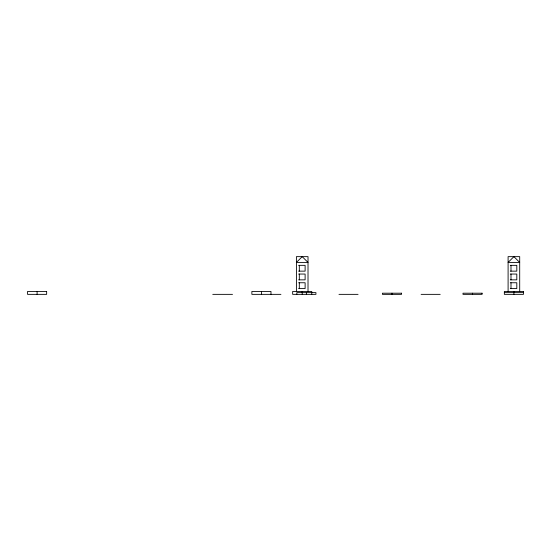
<?xml version="1.0" encoding="UTF-8"?>
<svg xmlns="http://www.w3.org/2000/svg" width="551" height="551" viewBox="0 0 551 551"><rect width="100%" height="100%" fill="white"/><g stroke="black" fill="none" stroke-linecap="round" stroke-linejoin="round"><path stroke-width="0.83" d="M298.601 265.348L305.116 265.348L305.116 271.147L298.601 271.147M510.288 265.348L516.804 265.348L516.804 271.147L510.288 271.147M298.601 274.047L305.116 274.047L305.116 279.853L298.601 279.853M510.288 274.047L516.804 274.047L516.804 279.853L510.288 279.853M298.601 282.753L305.116 282.753L305.116 288.559L298.601 288.559M510.288 282.753L516.804 282.753L516.804 288.559L510.288 288.559M504.351 292.622L523.45 292.622M212.755 294.358L232.508 294.358M280.927 294.358L251.876 294.358L251.876 291.458L270.975 291.458L270.975 294.358M338.968 294.358L358.067 294.358M421.102 294.358L440.201 294.358M519.703 291.458L519.703 256.642L508.098 256.642L508.098 291.458M513.904 291.458L513.904 294.358M510.997 265.348L510.997 271.147M510.997 274.047L510.997 279.853M510.997 282.753L510.997 288.559M472.551 293.201L472.551 294.358M391.988 293.201L391.988 294.358M311.763 294.358L311.763 291.458L292.664 291.458L292.664 294.358L315.93 294.358L315.93 292.622L296.831 292.622L296.831 294.358M308.016 291.458L308.016 256.642L296.41 256.642L296.41 291.458M306.384 292.622L306.384 294.358M302.217 291.458L302.217 294.358M299.317 265.348L299.317 271.147M299.317 274.047L299.317 279.853M299.317 282.753L299.317 288.559M261.422 291.458L261.422 294.358M37.096 291.458L37.096 294.358M302.217 256.642L296.41 262.441L308.016 262.441L302.217 256.642M513.904 256.642L508.098 262.441L519.703 262.441L513.904 256.642M46.649 291.458L27.55 291.458L27.55 294.358L46.649 294.358L46.649 291.458M523.45 291.458L504.351 291.458L504.351 294.358L523.45 294.358L523.45 291.458M401.534 293.201L382.435 293.201L382.435 294.358L401.534 294.358L401.534 293.201M482.097 293.201L462.998 293.201L462.998 294.358L482.097 294.358L482.097 293.201"/></g></svg>
